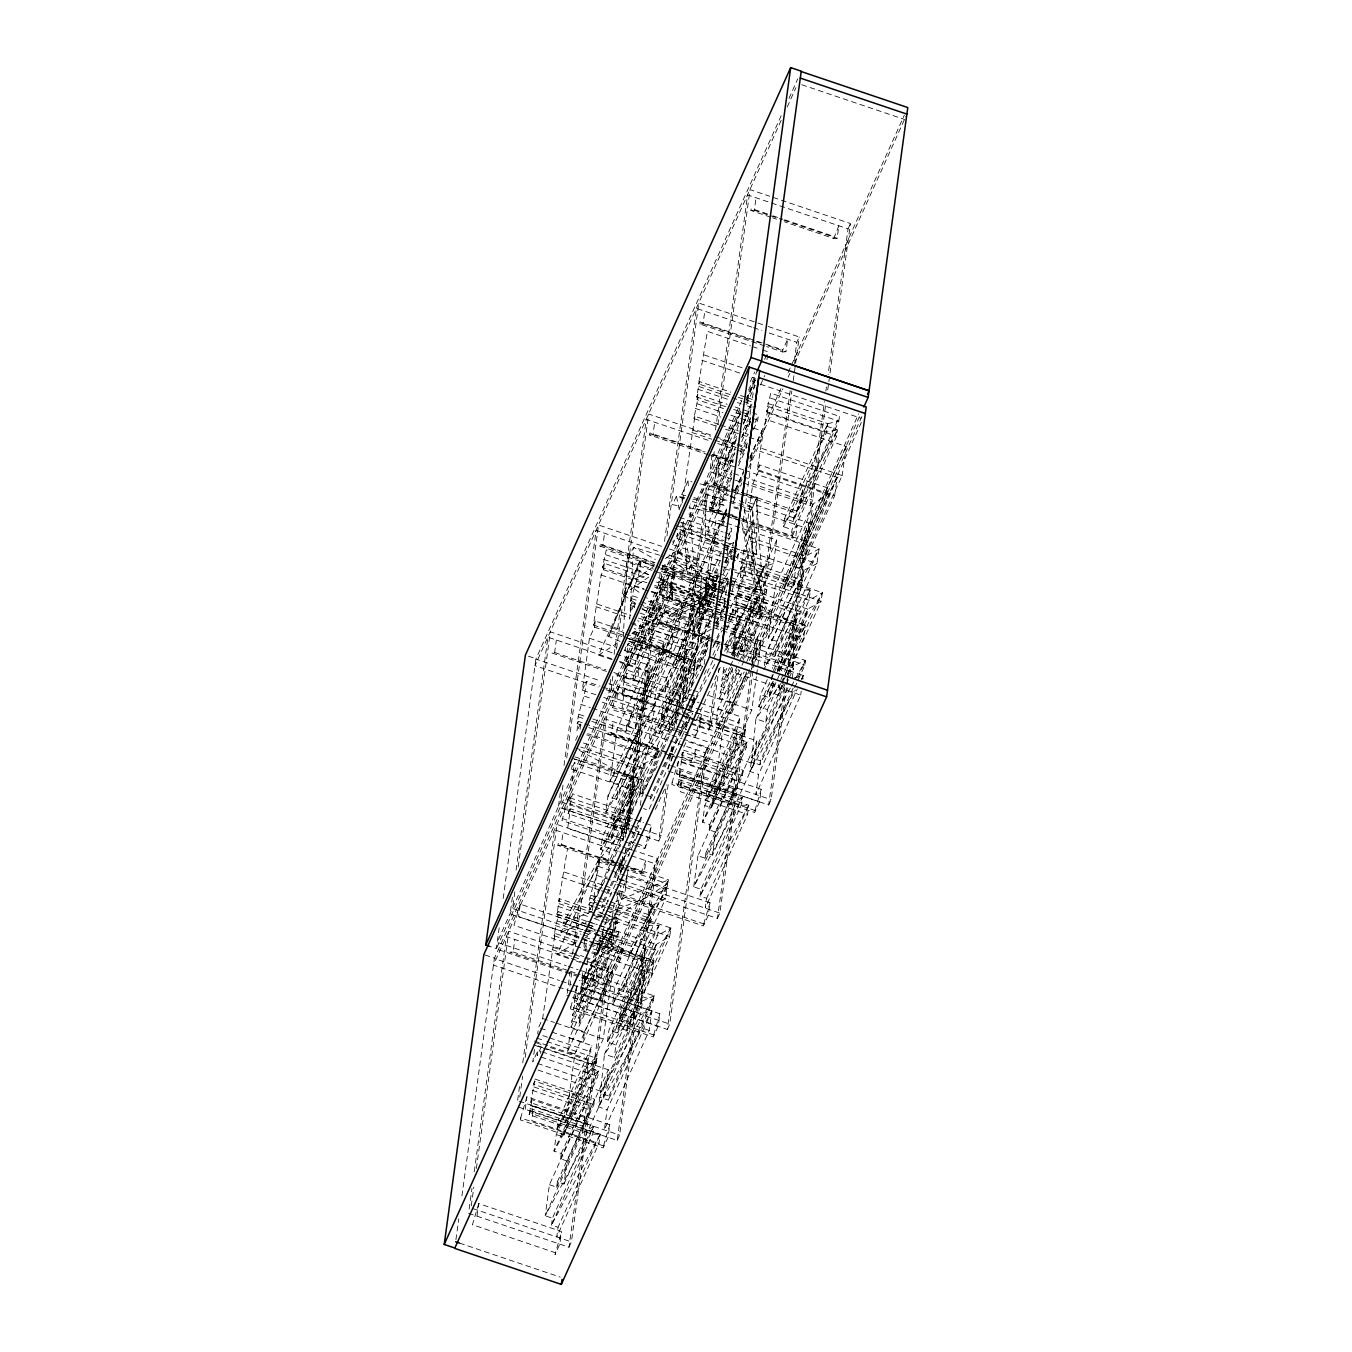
<?xml version="1.0" encoding="UTF-8"?>
<svg xmlns="http://www.w3.org/2000/svg" width="1352" height="1352" viewBox="0 0 1352 1352"><rect width="100%" height="100%" fill="white"/><g stroke="black" fill="none" stroke-linecap="round" stroke-linejoin="round"><path stroke-width="0.75" stroke-dasharray="5 3.75" d="M720.43 556.027L700.792 550.399L705.457 540.056L706.065 482.613L729.641 489.39M722.39 556.601L751.864 565.035L752.472 507.591L757.137 497.282L741.42 492.77M757.137 497.282L756.545 554.692L751.864 565.035M590.723 944.017L645.749 962.607L642.386 970.043L641.659 1001.393L600.372 1093.21L608.975 1096.134L608.434 1100.139L599.815 1097.233L642.115 1003.556L582.002 983.242L585.365 972.629L654.098 995.849L653.472 1000.379L608.434 1100.139M683.926 670.626L683.199 701.958L641.913 793.793L646.036 754.754L687.289 663.19L628.342 643.265L624.979 650.701L693.711 673.921L655.804 758.049L646.036 754.754L683.199 701.958L687.289 663.19M787.253 674.344L803.629 638.009L734.897 614.788L738.26 607.335L797.207 627.26L793.844 634.696L793.117 666.046L789.686 673.702M630.505 789.044L629.322 821.408L593.714 900.669L597.837 861.63L633.412 782.639L574.448 762.714L571.558 769.119L640.29 792.34L607.606 864.925L597.837 861.63L629.322 821.408L632.719 820.157M623.272 637.164L627.176 561.097L633.446 547.273L659.59 555.216M629.745 619.182L633.446 547.273L655.382 559.491M625.283 637.772L691.666 657.951L695.587 581.884L701.84 568.06L661.601 555.824M691.666 657.951L697.936 644.076L701.84 568.06M633.412 782.639L629.322 821.408L569.209 801.094L574.448 762.714M645.749 962.607L641.659 1001.393L604.479 1054.171L600.372 1093.21L654.098 995.849L641.659 1001.393L579.231 980.555M797.207 627.26L793.117 666.046L783.535 679.667M581.09 724.993L577.22 723.692C578.419 709.039 585.754 696.229 586.295 681.459L600.034 686.106M748.535 540.479L750.275 525.708L818.991 548.946L816.98 563.615L774.679 656.582L766.06 653.675L804.102 570.172L816.98 563.615L748.535 540.479L743.989 549.858L740.44 569.631L800.553 589.945L810.372 590.148L808.986 600.271L777.045 670.254M455.928 1239.683L458.784 1218.828M461.911 1195.895L494.409 958.146L483.847 954.58M499.175 927.742L496.336 948.597L489.289 946.214M503.181 898.539L535.95 658.711L525.387 655.145M469.144 1209.127L471.983 1188.323M474.265 1171.694L506.392 936.615L570.037 958.112M512.391 897.221L510.127 913.867L579.028 937.156M516.092 870.181L547.932 637.181L611.577 658.694M471.273 1205.866L473.825 1187.157M476.394 1168.432L508.808 931.274L583.625 956.557M514.808 891.881L512.526 908.527L581.444 931.815M518.222 866.919L550.348 631.84L615.329 653.81M477.002 1216.056L478.709 1203.567L561.536 1231.554L559.829 1244.043L555.013 1254.741L561.536 1231.554M578.724 975.502L509.704 952.18L513.101 951.943L514.808 939.454M585.332 926.137L520.25 904.133L518.543 916.622L579.687 937.291M606.473 671.403L551.244 652.746L554.641 652.509L556.348 640.02M517.647 1100.258L519.641 1085.69M522.768 1062.807L554.607 829.807L618.253 851.321M560.336 792.509L558.342 807.076L627.26 830.365M564.021 765.469L596.148 530.39L659.793 551.886M519.776 1096.996L522.616 1076.192M525.184 1057.467L557.024 824.466L620.027 845.76M563.023 785.09L560.742 801.736L629.66 825.024M566.725 758.049L598.564 525.049L661.584 546.343M520.672 1117.918L520.385 1119.946L603.229 1147.932L608.062 1137.252L609.769 1124.763L526.925 1096.759L520.672 1117.918L603.499 1145.904L603.229 1147.932M626.956 868.711L557.92 845.372L558.207 843.344L617.374 863.337M632.753 818.923L568.465 797.342L561.942 820.512L623.069 841.181M654.689 564.612L599.46 545.955L599.747 543.927L654.96 562.584M525.218 1109.248L526.925 1096.759M557.92 845.372L561.317 845.135L563.023 832.663M571.558 769.119L572.065 765.469M582.205 722.678L578.267 721.36L576.882 731.483L580.971 722.458L579.805 730.976M595.928 694.793L582.34 690.196L589.455 638.228L594.457 627.142L595.286 621.007L622.782 630.302M568.465 797.342L566.758 809.831L627.903 830.483M599.46 545.955L602.857 545.718L604.564 533.229M534.479 1049.524L532.806 1061.844L537.927 1050.47L537.2 1055.777L541.138 1047.056L540.276 1053.326M622.9 635.051L593.443 625.097L601.116 575.006L603.482 569.75L604.361 563.361L647.557 577.963M626.297 833.39L568.127 813.718L572.504 793.81L633.361 814.377M646.983 582.813L602.384 567.739L606.304 549.892L653.422 565.812M597.009 916.014L600.457 917.18L639.09 831.987L570.358 808.766L567.688 828.37L620.703 846.284M530.677 1102.708L534.699 1081.11L588.069 1099.142L584.047 1120.74L530.677 1102.708L532.046 1099.683L585.416 1117.715L582.526 1132.722L545.194 1215.769L552.41 1218.203L551.481 1225.03L558.072 1227.261L556.77 1236.894L598.987 1143.369L600.254 1134.176L533.06 1111.462L532.029 1113.727L592.632 1134.21L600.254 1134.176L558.072 1227.261M600.254 1134.176L551.481 1225.03L592.632 1134.21L593.697 1126.453L582.526 1132.722L529.156 1114.69L532.046 1099.683M586.447 924.227L556.804 914.206L559.728 898.81L590.959 909.355M547.577 1037.204L537.69 1033.874L538.552 1027.604L542.659 1018.512L554.996 933.438L608.383 951.47L606.473 965.413L567.654 1051.484L574.87 1053.935L565.474 1122.684L558.258 1120.233L591.939 1045.637L550.416 1031.61M575.715 943.054L553.982 935.702L558.308 914.527L585.974 923.872M602.198 915.777L558.714 901.074L567.553 848.532M594.829 929.5L557.278 916.791L557.987 911.552L597.094 924.768M532.029 1113.727L533.094 1105.97L593.697 1126.453L552.41 1218.203M533.06 1111.462L531.792 1120.656L598.987 1143.369M567.198 993.416L570.037 972.612M572.606 953.904L604.733 718.825L705.153 752.76L667.33 1029.447L566.91 995.494M610.732 679.431L608.451 696.077L678.028 719.501M614.146 654.469L646.273 419.39L711.253 441.343M569.885 985.997L572.166 969.35M575.293 946.468L607.132 713.484M612.862 676.169L610.867 690.737L711.287 724.672L708.87 730.012L689.182 723.354M616.546 649.129L648.69 414.05L713.67 436.003M570.781 1006.919L570.51 1008.947L653.337 1036.95L658.17 1026.253L659.877 1013.763L577.05 985.777L570.781 1006.919L653.624 1034.905L653.337 1036.95M690.872 762.376L695.976 749.65L694.269 762.139L690.872 762.376L608.045 734.389L608.315 732.345L667.482 752.354M693.542 711.676L618.591 686.343L612.05 709.53L673.195 730.181M708.752 454.948L649.585 434.955L649.856 432.927L705.085 451.585M588.069 1099.142L549.436 1184.724L545.194 1215.769L593.697 1126.453M546.884 1041.479L596.857 1058.362L596.215 1063.044L588.424 1063.449L556.297 1134.514L554.033 1151.093L561.266 1153.526L560.539 1158.799L567.13 1161.03L563.987 1184.014L557.396 1181.783L594.677 1099.244L534.074 1078.761M557.007 1129.309L587.36 1062.571L596.857 1058.362L557.007 1129.309L558.258 1120.233M567.654 1051.484L569.53 1037.711L608.383 951.47M569.53 1037.711L583.067 1042.291L584.486 1031.846L570.95 1027.266L571.828 1020.828L611.679 932.559L597.837 927.894M571.828 1020.828L579.062 1023.278L579.788 1017.988L572.555 1015.538L573.637 1007.679L611.256 924.379L617.611 923.467L618.27 918.583L604.614 913.969M573.637 1007.679L578.791 1009.42L579.467 1004.536L574.296 1002.795L576.577 986.166M577.05 985.777L575.344 998.266L658.17 1026.253M608.045 734.389L611.442 734.153L613.149 721.664M616.884 698.832L618.591 686.343M649.585 434.955L652.982 434.719L654.689 422.23M592.852 906.262L588.965 904.944C590.131 889.447 598.463 876.265 599.409 860.717L622.782 868.626M642.386 970.043L604.479 1054.171L614.264 1057.484L652.154 973.356L583.439 950.135L584.943 939.15M634.392 606.828L630.522 605.527C631.671 590.03 640.02 576.831 640.949 561.3L654.588 565.897M594.12 903.575L590.199 902.24L588.813 912.38L593.545 901.902L605.442 905.908M624.979 650.701L625.486 647.033M635.66 604.141L631.739 602.823L630.353 612.946L635.085 602.468L634.156 609.296M582.661 973.001L581.546 981.079L585.365 972.629M585.686 950.777L586.802 942.682L583.439 950.135M580.616 993.382L583.202 987.636L651.934 1010.857L607.116 1109.738L604.361 1129.849L649.247 1030.444L651.934 1010.857L640.73 1013.696L580.616 993.382L582.002 983.242M686.748 700.387L683.199 701.958L623.086 681.645L628.342 643.265M592.379 910.437L593.545 901.902M584.926 723.793L658.289 748.585L657.123 757.12L644.312 763.542L643.653 768.342L633.987 767.75L602.35 837.48L600.71 849.478L609.313 852.402L607.606 864.925M632.601 633.615L664.018 644.228L663.173 650.363L649.568 658.542L617.205 728.694L610.039 781.219L618.641 784.126L616.563 799.353L607.944 796.446L640.713 724.604L653.016 719.348L655.01 704.679L601.995 686.765M680.326 713.602L622.157 693.948L623.542 683.825L626.905 673.195L695.638 696.415L695.012 700.961L649.974 800.722L650.515 796.7L695.638 696.415L687.526 711.118M661.28 568.465L675.02 573.113L674.361 577.912L663.646 579.67L626.415 661.398L625.3 669.51L633.919 672.417L633.006 679.093L672.214 592.987L654.537 587.005M583.202 987.636L580.532 1007.223L649.247 1030.444M549.436 1184.724L556.669 1187.157L557.396 1181.783M628.156 868.998L624.945 892.573L584.655 982.38L587.985 957.993M683.656 708.11L624.759 688.202L622.072 707.789L675.087 725.72M583.439 742.975L644.312 763.542L611.679 835.046L610.952 840.386L602.35 837.48M588.847 727.613L637.333 744.006L647 744.58L614.416 815.07L612.878 826.258L621.497 829.165L620.298 837.953L611.679 835.046M664.018 644.228L626.618 725.737L625.824 731.601L617.205 728.694M592.531 980.166L597.635 967.441L595.928 979.93L592.531 980.166L580.701 976.178M603.093 932.136L596.553 955.306L601.387 944.609L603.093 932.136L597.162 930.125M634.088 680.749L639.192 668.023L637.485 680.512L634.088 680.749L614.366 674.073M587.36 1062.571L591.939 1045.637M535.054 1045.417L588.424 1063.449L586.177 1079.876L554.033 1151.093L598.53 1070.953L541.848 1051.805M626.618 725.737L635.237 728.643L637.823 709.715L673.296 632.82L678.146 631.435L682.118 602.367L646.273 590.266M738.767 421.706L493.412 965.091L600.034 1001.122L600.947 994.514L746.591 671.944M565.356 972.291L602.874 984.966L603.769 978.358L742.485 671.15M606.051 689.689L641.592 701.705L642.487 695.097L726.582 508.842M614.247 903.322L612.084 919.106L574.296 1002.795M617.594 880.338L620.433 859.551M623.002 840.826L654.841 607.825L755.261 641.761L751.577 668.801M660.283 572.589L658.576 585.078L713.704 603.702M664.542 541.392L696.381 308.391L752.135 327.235M682.118 602.367L645.276 683.233L641.473 710.949L637.823 709.715M611.679 932.559L610.8 939.048L594.981 933.708M592.801 719.01L639.327 734.727L637.333 744.006L605.797 812.146L614.416 815.07M468.569 1213.285L568.989 1247.237L606.811 970.55L609.228 965.21L585.602 957.216M620.01 874.997L622.562 856.289M625.131 837.564L657.258 602.485L722.238 624.438M596.756 943.138L610.546 947.803L617.932 893.723M620.771 872.919L623.052 856.272M626.179 833.39L648.352 671.116L650.768 665.775L617.289 654.469M662.97 565.17L660.976 579.738L714.143 597.702M666.958 536.051L698.798 303.051L763.779 325.021M568.989 1247.237L571.406 1241.897L609.228 965.21M610.546 947.803L612.946 942.462L620.636 886.287M622.9 869.657L625.739 848.853M628.308 830.128L650.768 665.775M657.832 577.693L663.646 579.67L662.497 588.052L625.3 669.51L673.093 586.582L655.416 580.616M620.906 895.92L620.619 897.948L703.462 925.951L708.296 915.253L710.003 902.764L627.159 874.778L620.906 895.92L703.733 923.923L703.462 925.951M713.383 642.048L658.154 623.39L658.424 621.362L713.653 640.02M716.036 591.348L668.699 575.344L662.446 596.502L662.176 598.53L711.473 615.194M764.776 345.96L699.694 323.956L699.981 321.928L782.808 349.915L782.538 351.959L766.753 346.619M556.669 1187.157L593.934 1104.618L594.677 1099.244M560.539 1158.799L597.804 1076.26L598.53 1070.953L586.177 1079.876L536.761 1063.179M565.474 1122.684L603.262 1038.995L612.676 970.128L583.709 960.326M579.062 1023.278L617.881 937.274L618.591 932.035L599.054 925.427M625.452 887.267L627.159 874.778M658.154 623.39L661.55 623.154L663.257 610.665M735.302 556.027L726.041 562.702L672.654 544.67L673.212 540.563M666.992 587.833L668.699 575.344M699.694 323.956L703.091 323.719L704.798 311.23M640.29 792.34L642.031 779.563L573.316 756.326M599.815 1097.233L598.497 1106.832L607.116 1109.738M607.42 906.584L670.879 928.03L669.713 936.564L656.21 944.473L655.551 949.273L645.732 949.07L608.991 1030.055L607.352 1042.037L615.971 1044.944L614.264 1057.484M607.859 908.223L658.914 925.478L612.456 1004.705L614.653 988.633L652.695 905.147L665.573 898.59L667.601 883.769L624.725 869.285M640.307 805.488L641.355 797.815L683.656 704.138L623.542 683.825M711.253 637.13L697.75 645.039L697.108 649.839L687.272 649.636L650.549 730.604L648.909 742.603L657.511 745.527L655.804 758.049M643.518 606.794L700.454 626.044L654.013 705.271L656.21 689.199L694.235 605.713L707.113 599.156L709.141 584.334L656.531 566.556M714.025 600.237L670.524 585.534L674.547 563.936L716.07 577.98M712.504 612.219L669.003 597.516L671.893 582.509L725.28 600.542L723.912 603.583L716.002 600.913M731.804 557.108L677.065 538.603L681.002 529.899L677.859 552.883L673.921 561.587L673.195 566.978L716.678 581.664M677.065 538.603L677.791 533.313L720.802 547.847M718.588 424.291L694.86 416.264L682.507 501.355L678.417 510.431M715.58 425.897L693.83 418.545L698.156 397.37L697.125 399.634L724.807 408.98M725.838 406.715L696.652 397.032L699.592 381.636L730.807 392.181M730.198 394.598L698.562 383.9L707.417 331.358L750.428 345.892M583.067 1042.291L620.889 958.314L622.275 948.158L592.92 938.237M697.125 399.634L697.852 394.378L727.173 404.299M641.22 817.03L640.595 821.577L601.775 907.564L602.316 903.575L641.22 817.03L635.017 827.948M712.943 610.445L671.876 596.57L673.093 586.582L662.497 588.052L654.74 585.433M712.436 607.656L672.907 594.288L671.657 603.499L711.186 616.85M563.987 1184.014L605.189 1092.754L608.332 1069.77L533.972 1044.538M599.274 925.224L656.21 944.473L618.337 1027.621L617.611 1032.962L608.991 1030.055M630.995 622.478L697.75 645.039L659.877 728.187L659.151 733.511L650.549 730.604M635.237 728.643L670.778 651.225L673.296 632.82L637.603 620.754M640.763 873.375L645.867 860.649L644.16 873.138L640.763 873.375L628.917 869.37M634.916 845.186L644.769 848.515L651.309 825.328L645.394 823.334M682.304 573.941L687.408 561.215L685.701 573.704L682.304 573.941L662.581 567.282M644.769 848.515L649.602 837.817L651.309 825.328M628.156 1021.723L619.537 1018.8L657.528 935.601L670.879 928.03L628.156 1021.723L626.939 1030.528L618.337 1027.621M709.8 634.341L669.696 722.289L668.496 731.094L659.877 728.187M518.762 1107.17L617.222 1140.429L655.027 863.759L657.444 858.419L633.818 850.425M629.221 831.024L658.762 841.012L666.435 784.836M668.547 768.967L671.674 746.084M673.837 730.756L706.082 494.359L728.289 501.862M712.082 454.965L709.8 471.611L741.893 482.377M715.495 430.004L747.622 194.941L848.042 228.877L828.134 374.487M617.222 1140.429L619.622 1135.088L657.444 858.419M613.909 892.05L652.695 905.147L649.078 925.275L612.456 1004.705M658.762 841.012L661.179 835.671L668.564 781.574M671.403 760.77L673.516 744.901M676.355 724.097L708.482 489.018L728.17 495.677M651.563 591.297L694.235 605.713L690.635 625.841L654.013 705.271M714.211 451.72L712.217 466.271L731.905 472.93M717.895 424.663L750.022 189.601L769.727 196.243M642.115 1003.556L640.73 1013.696L598.497 1106.832L651.934 1010.857M672.13 782.453L671.86 784.498L754.686 812.484L759.52 801.787L761.227 789.314L678.383 761.311L672.13 782.453L754.974 810.456L754.686 812.484M709.377 509.924L709.665 507.896L792.492 535.882L792.221 537.91L709.377 509.924L712.791 509.687L730.536 515.687M743.6 469.888L719.94 461.877L713.4 485.064L729.184 490.404M770.657 217.165L750.935 210.489L751.205 208.461L770.927 215.137M682.54 712.234L683.656 704.138M713.569 613.808L689.3 667.55L685.042 698.595L688.658 699.829M717.861 569.344L696.162 617.357L693.897 633.919L701.113 636.37L700.404 641.625L706.995 643.856L703.851 666.84L697.26 664.626L709.394 637.738M721.427 551.43L698.105 603.077L696.871 612.135L703.462 614.366L702.753 619.588L696.162 617.357M698.105 603.077L705.338 605.51L714.735 536.761L707.502 534.327L709.394 520.537L733.46 467.116M709.394 520.537L722.914 525.117L724.351 514.689L710.814 510.11L711.693 503.671L734.981 452.075M711.693 503.671L718.926 506.104L719.636 500.815L712.419 498.381L713.484 490.506L736.57 439.4M718.656 492.263L719.315 487.379L714.16 485.638L717.287 462.773L740.541 410.923M682.456 724.689L681.323 732.902L686.461 721.529L685.734 726.818L689.672 718.115M678.383 761.311L676.676 773.8L759.52 801.787M712.791 509.687L714.498 497.198M718.233 474.366L719.94 461.877M750.935 210.489L754.332 210.253L756.038 197.781M679.194 773.767L683.216 752.168L736.603 770.201L732.581 791.799L679.194 773.767L680.563 770.725L733.95 788.774L731.06 803.781L693.711 886.827L700.944 889.261L700.015 896.089L706.606 898.319L705.288 907.952L747.521 814.428L748.771 805.217L681.577 782.521L680.546 784.785L741.149 805.268L748.771 805.217L706.606 898.319M652.154 973.356L653.912 960.545L593.038 939.978M748.771 805.217L700.015 896.089L741.149 805.268L742.214 797.511L731.06 803.781L677.673 785.749L680.563 770.725M736.603 770.201L697.953 855.782L705.186 858.216L742.451 775.676L681.847 755.193L682.337 751.611M606.423 910.842L649.078 925.275L658.914 925.478L657.528 935.601L592.734 913.698M691.463 687.475L703.53 604.496L723.303 611.172M712.386 610.107L702.499 606.761L706.826 585.585L726.599 592.26M743.11 659.928L766.398 608.332L767.125 603.077L758.692 603.296L705.322 585.247L708.262 569.851L718.013 573.147M737.668 657.562L766.128 594.525L766.787 589.641L760.618 590.165L707.231 572.133L716.087 519.574L776.69 540.056L773.462 563.632L733.173 653.438L725.956 650.988L763.846 566.488L773.462 563.632L722.644 546.445M693.711 673.921L695.452 661.111L626.736 637.89M642.149 609.448L690.635 625.841L700.454 626.044L699.068 636.167L661.094 719.382L669.696 722.289M716.29 585.906L706.521 582.611L705.795 587.85L706.826 585.585M680.546 784.785L681.611 777.028L742.214 797.511L700.944 889.261M692.038 702.753L691.345 707.873L694.641 708.989M689.3 667.55L696.517 670L697.26 664.626M681.577 782.521L680.326 791.714L747.521 814.428M685.025 734.187L694.894 737.516L701.418 714.346L695.503 712.335M701.418 714.346L699.711 726.818L694.894 737.516M726.041 562.702L728.272 546.293L674.902 528.26M728.491 540.141L730.925 534.733L731.787 528.48L686.326 513.101M716.442 628.764L722.39 615.566L723.252 609.296L669.865 591.263M723.912 603.583L727.934 581.985L723.979 580.65M743.194 430.223L750.022 415.064L751.104 407.205L755.869 406.529M752.489 397.995L755.177 378.273L751.222 376.938M724.993 602.586L724.435 606.642L716.526 603.972M746.879 444.267L746.338 448.239L736.451 444.892M708.87 730.012L715.985 678.011M667.33 1029.447L669.747 1024.106L707.569 747.419L683.926 739.426M711.287 724.672L718.96 668.496M737.668 559.086L738.395 553.796L722.745 548.506M697.953 855.782L693.711 886.827L742.214 797.511M695.401 712.538L745.375 729.421L744.749 734.085L736.941 734.508L704.814 805.572L702.55 822.134L709.783 824.585L709.056 829.858L715.664 832.088L712.521 855.072L705.913 852.842L743.194 770.302L682.591 749.819L686.529 741.099L753.723 763.812L712.521 855.072M700.911 703.327L740.457 716.695L706.775 791.292L705.541 800.367L712.132 802.598L711.422 807.803L704.814 805.572M706.775 791.292L714.008 793.725L723.388 724.993L716.171 722.543L718.047 708.769L738.682 662.97M718.047 708.769L731.584 713.332L733.021 702.905L719.484 698.325L720.362 691.886L731.567 667.043M720.362 691.886L727.579 694.337L728.305 689.047L721.089 686.596L722.154 678.738L728.137 665.488M722.154 678.738L727.308 680.478L727.984 675.594L722.83 673.854L723.962 665.539M753.419 429.666L757.728 420.117L758.455 414.861L752.591 412.884M766.939 359.7L768.02 351.841L762.156 349.864M715.952 603.347L733.544 609.296L732.48 617.053L726.48 630.285M781.355 682.574L822.337 592.7L808.986 600.271L740.271 577.05L745.003 566.572L822.337 592.7L821.171 601.234L807.668 609.144L807.026 613.943L797.19 613.74L737.077 593.427L735.572 604.361L795.534 625.047L805.37 625.215L803.629 638.009M734.897 614.788L736.654 601.995L805.37 625.215L779.496 682.76M745.003 566.572L743.837 575.107L738.952 585.923L738.293 590.723L807.026 613.943L781.152 670.998M743.989 549.858L804.102 570.172L774.679 656.582L776.758 641.355L818.991 548.946L805.792 556.179L745.679 535.865L752.794 483.881L758.59 471.037L759.435 464.902L828.151 488.123L827.323 494.257L783.94 588.83L784.735 582.965L828.151 488.123M740.271 577.05L741.657 566.927L810.372 590.148L772.533 672.299M748.704 467.86L760.737 441.158L762.122 431.001L750.529 427.08M788.402 679.684L751.273 761.886L759.892 764.793L804.93 665.032L805.555 660.503L793.117 666.046L733.004 645.732L738.26 607.335M784.735 582.965L793.354 585.872L834.623 495.762L757.289 469.634C760.686 448.509 763.559 427.232 768.781 406.648L837.496 429.868L836.635 436.257L791.123 536.322L792.035 529.646L837.496 429.868L826.596 432.032L766.483 411.718L770.725 393.128L839.457 416.348L838.798 421.148L793.134 521.534L784.532 518.627L827.745 423.649L838.798 421.148L770.082 397.927M797.883 677.538L805.555 660.503L736.823 637.282L732.345 656.007L759.773 595.421L766.128 594.525L719.298 578.69M705.186 858.216L705.913 852.842M732.53 667.956L731.99 671.876L800.722 695.097L755.819 794.52L758.573 774.409L797.359 688.827M734.136 656.193L734.677 652.289L803.392 675.51L802.851 679.431M724.469 544.586L748.197 552.613L745.053 575.597L730.452 607.91M726.784 652.932L738.851 626.213L740.102 617.002L726.278 612.321M740.997 651.377L746.101 638.668L744.394 651.14L740.997 651.377L725.213 646.053M745.003 626.517L751.543 603.347L749.836 615.836L745.003 626.517L725.28 619.858M782.538 351.959L785.934 351.723L787.641 339.234L782.808 349.915M735.877 733.629L745.375 729.421L705.541 800.367L735.877 733.629L740.457 716.695M691.48 719.146L736.941 734.508L734.711 750.935L702.55 822.134L747.064 742.011L690.365 722.847M760.618 590.165L763.846 566.488L710.476 548.456M741.944 665.404L754.991 636.454L756.9 622.528L725.28 611.831M728.576 592.937L760.196 603.617L759.317 610.107L727.68 599.409M617.019 884.512L717.456 918.447L751.289 670.879M715.681 604.378L758.996 619.013L790.278 390.187M794.249 361.052L796.818 342.326L799.218 336.986L765.756 325.68M717.456 918.447L719.856 913.107L757.678 636.42L724.199 625.114M758.996 619.013L761.413 613.673L791.833 391.083M793.252 380.673L799.218 336.986M742.451 775.676L743.194 770.302M709.056 829.858L746.338 747.301L747.064 742.011L734.711 750.935L685.278 734.237M714.008 793.725L751.78 710.053L756.343 676.659M756.63 674.563L757.492 668.31M757.779 666.215L761.193 641.169L700.59 620.686M751.273 761.886L749.971 771.502L758.573 774.409M767.294 679.633L760.466 694.708L758.827 706.707L767.429 709.631L765.722 722.154L755.954 718.858L773.175 680.597M764.438 665.64L766.212 652.577L804.102 570.172L800.553 589.945L763.914 669.375L810.372 590.148M784.532 518.627L783.416 526.739L792.035 529.646M753.723 763.812L756.866 740.828L691.649 718.791M759.892 764.793L760.432 760.804L793.641 687.002M774.105 682.828L769.795 692.275L769.068 697.615L760.466 694.708M771.519 679.752L772.279 674.158M731.145 491.063L796.243 513.05L802.767 489.88L745.577 470.547M833.761 238.493L838.865 225.767L837.158 238.256L833.761 238.493L784.464 221.829M802.767 489.88L801.06 502.369L796.243 513.05M793.354 585.872L795.939 566.944L837.142 477.357L842.178 475.549L846.149 446.498L765.147 419.12M846.149 446.498L803.392 540.462L799.59 568.178L795.939 566.944M668.26 771.046L768.68 804.981L784.887 686.393M786.881 671.843L806.502 528.294L808.902 522.954L745.898 501.66M743.279 482.934L810.22 505.547L824.45 401.544M825.869 391.134L826.427 386.976M768.68 804.981L771.096 799.64L808.902 522.954M810.22 505.547L812.637 500.206L825.717 404.518M827.711 389.951L828.556 383.714M828.844 381.636L850.459 223.536L771.688 196.919M758.59 471.037L827.323 494.257L812.907 504.195L805.792 556.179L768.156 638.448L776.758 641.355M792.188 678.349L793.573 668.209L733.46 647.895M767.632 403.335L827.745 423.649L826.596 432.032L783.416 526.739L837.496 429.868M800.722 695.097L801.246 691.176M834.623 495.762L837.142 477.357L759.807 451.23M604.412 924.227L667.601 883.769L625.215 977.597L623.272 991.54L614.653 988.633M631.908 633.801L709.141 584.334L666.756 678.18L664.812 692.123L656.21 689.199M574.38 758.979L642.031 779.563L600.71 849.478L632.364 779.005L633.987 767.75L575.817 748.095M629.643 641.439L695.452 661.111L648.909 742.603L685.616 660.942L687.272 649.636L629.102 629.981M596.08 943.257L653.912 960.545L607.352 1042.037L644.076 960.359L645.732 949.07L595.303 932.035M774.189 672.519L795.534 625.047L797.19 613.74L772.414 668.344M608.738 943.595L610.648 934.84M748.974 424.68L750.512 417.667L732.716 411.667M757.272 614.636L759.182 605.899M625.638 865.398L668.496 879.882L666.333 889.379L629.238 955.222L561.046 932.17L598.142 866.328L600.305 856.847L613.943 861.444M629.238 955.222L631.316 946.282L668.496 879.882L615.802 901.564M520.25 904.133L513.997 925.275L596.823 953.278M478.709 1203.567L472.456 1224.709L555.283 1252.712M603.499 1145.904L609.769 1124.763M653.624 1034.905L659.877 1013.763M703.733 923.923L710.003 902.764M754.974 810.456L761.227 789.314M633.987 767.75L610.952 840.386L643.653 768.342L580.819 747.098M644.312 763.542L620.298 837.953L657.123 757.12L587.731 733.663M687.272 649.636L659.151 733.511L697.108 649.839L634.274 628.612M645.732 949.07L617.611 1032.962L655.551 949.273L602.536 931.359M773.75 683.639L769.068 697.615L780.29 672.89M777.772 671.657L797.19 613.74M663.646 579.67L635.017 664.305L626.415 661.398M697.75 645.039L668.496 731.094L707.755 644.803M656.21 944.473L626.939 1030.528L669.713 936.564L598.328 912.431M781.726 685.413L778.414 695.182L769.795 692.275M782.402 683.453L784.397 677.589M785.056 675.628L807.668 609.144L738.952 585.923M694.235 605.713L664.812 692.123L707.113 599.156L656.464 582.036M652.695 905.147L623.272 991.54L665.573 898.59L618.81 882.788M783.94 588.83L812.907 504.195L752.794 483.881M717.929 576.003L702.753 619.588L716.425 589.337M726.903 550.247L728.272 546.293L734.119 545.971M588.424 1063.449L562.888 1136.745L556.297 1134.514M736.941 734.508L711.422 807.803L744.749 734.085L698.764 718.554M738.445 425.694L724.503 465.223L717.287 462.773M746.811 401.983L755.177 378.273L746.574 397.471M584.655 982.38L607.656 917.18M763.846 566.488L733.173 653.438L736.502 629.052L776.69 540.056M827.745 423.649L793.134 521.534L793.641 517.799L839.457 416.348M620.078 641.439L608.653 636.454L636.167 569.107L640.071 560.488L653.388 566.302M608.653 636.454L640.071 560.488M673.296 632.82L641.473 710.949L678.146 631.435L638.634 618.084M627.683 644.769L675.24 665.556L702.753 598.209L657.106 578.25M675.24 665.556L706.64 589.59L660.993 569.631M837.142 477.357L799.59 568.178L842.178 475.549L761.176 448.188M660.672 568.922L672.62 560.742L677.251 550.416L716.256 578.453M736.502 438.47L724.503 465.223L727.849 440.82L739.814 414.32M743.363 423.176L751.949 404.079M760.517 384.965L764.793 375.417M641.828 608.028L665.573 625.097L715.005 591.23L716.56 587.782M609.313 852.402L642.031 779.563L632.364 779.005L572.386 758.371M657.511 745.527L695.452 661.111L685.616 660.942L625.672 640.257M707.958 647.642L685.042 698.595L702.871 665.792M692.275 701.046L693.998 697.226M704.308 674.276L706.893 668.547M712.91 655.162L719.788 639.868M728.39 620.754L733.544 609.296L730.35 611.087M773.327 674.428L758.827 706.707L773.293 681.357M615.971 1044.944L653.912 960.545L644.076 960.359L591.855 942.344M767.429 709.631L778.634 684.687M788.824 675.611L751.83 757.897L760.432 760.804M608.975 1096.134L654.098 995.849M781.202 115.68L535.865 659.049L601.032 681.07M789.01 98.392L797.764 78.855M781.169 120.362L534.953 665.674L598.142 687.019M787.236 106.926L795.905 87.728M602.384 567.739L604.361 563.361M698.562 383.9L699.592 381.636M593.443 625.097L595.286 621.007M696.652 397.032L697.852 394.378M693.83 418.545L694.86 416.264M635.051 603.144L623.171 594.61L627.852 584.267L653.405 566.758M582.34 690.196L586.295 681.459M612.202 659.759L598.564 655.145L640.949 561.3M577.22 723.692L578.267 721.36M630.522 605.527L631.739 602.823M575.597 740.304L578.115 734.711M672.654 544.67L677.791 533.313M741.623 400.868L497.147 942.327L566.251 965.683M750.292 381.67L754.636 372.07M739.95 409.048L496.235 948.935L563.378 971.632M748.518 390.187L757.188 370.989M746.642 399.178L755.193 380.233M764.607 359.412L768.02 351.841M740.626 412.833L494.325 958.483L559.475 980.504M746.608 399.736L755.362 380.199M746.558 404.434L755.227 385.235M569.209 801.094L572.504 793.81M623.086 681.645L626.905 673.195M714.16 485.638L736.485 436.189M745.07 417.16L751.949 401.95L738.107 397.268M675.02 573.113L635.524 660.57L635.017 664.305L674.361 577.912L654.723 571.271M670.524 585.534L671.893 582.509M743.414 424.241L751.104 407.205L743.194 404.535M568.127 813.718L570.358 808.766M622.157 693.948L624.759 688.202M712.419 498.381L735.505 447.258M669.003 597.516L672.941 588.813L713.991 602.688M741.876 436.78L750.512 417.667M719.315 487.379L734.846 452.988M741.741 437.71L750.36 418.613M710.814 510.11L733.308 459.781M741.724 441.648L750.563 421.587M671.876 596.57L672.907 594.288M740.338 451.838L748.231 434.313L740.321 431.643M719.636 500.815L731.719 474.079M740.338 454.982L747.233 439.687M755.007 422.5L758.455 414.861M700.082 483.847L756.376 498.077L761.784 576.696L755.531 590.554L687.154 573.282L693.424 559.407L689.723 505.631M718.926 506.104L731.855 477.442M738.75 462.164L747.386 443.05M665.573 625.097L670.254 614.754L719.653 580.887M707.502 534.327L729.843 484.793M738.429 465.747L745.307 450.52L713.67 439.822M848.042 228.877L850.459 223.536M766.483 411.718L768.781 406.648M681.898 522.43L693.204 577.186L689.283 585.855L715.985 590.925M735.251 489.644L743.921 470.445M749.988 456.993L781.202 387.872M788.131 372.51L790.734 366.764M791.613 364.837L904.302 115.224M724.351 514.689L726.92 508.977M735.505 489.965L741.521 476.648M750.106 457.618L762.122 431.001M714.735 536.761L726.751 510.093M735.353 491.046L743.938 472M749.954 458.666L752.523 452.954L743.11 521.821L690.331 503.992M641.592 701.705L726.548 513.54M733.477 498.178L742.147 478.98M749.954 461.691L782.892 388.734M788.098 377.208L789.838 373.372M794.165 363.772L906.009 116.069M722.914 525.117L724.638 521.297M733.24 502.217L741.825 483.137M558.714 901.074L559.728 898.81M707.231 572.133L708.262 569.851M556.804 914.206L557.987 911.552M705.322 585.247L706.521 582.611M757.289 469.634L759.435 464.902M728.339 536.119L731.787 528.48M557.278 916.791L558.308 914.527M726.548 550.129L728.272 546.293M553.982 935.702L554.996 933.438M702.499 606.761L703.53 604.496M705.338 605.51L718.216 576.983M725.078 561.773L733.663 542.743M716.476 583.878L693.897 633.919L715.123 595.674M723.252 574.228L731.804 555.317M745.679 535.865L750.275 525.708M568.702 958.534L557.007 954.58L599.409 860.717M701.113 636.37L713.248 609.482M721.917 590.283L727.984 576.831M736.654 557.632L738.395 553.796L736.367 557.43M700.404 641.625L713.4 612.845M720.329 597.483L728.137 580.211M719.636 600.372L727.934 581.985M716.323 622.393L724.993 603.195M588.965 904.944L590.199 902.24M706.995 643.856L709.563 638.161M716.425 622.951L725.01 603.938M733.595 584.926L748.197 552.613M696.517 670L707.789 645.039M716.459 625.841L725.128 606.642M732.057 591.297L734.525 582.07L673.921 561.587M593.156 904.657L629.626 823.909L569.513 803.595M687.086 698.663L691.176 689.571M713.298 645.935L721.867 626.922M736.654 601.995L735.572 604.361L805.37 625.215L779.512 670.491M655.399 809.392L658.001 803.663M658.863 801.753L664.897 788.368M616.63 895.396L619.199 889.684M696.618 719.737L720.751 666.283M534.699 1081.11L533.33 1084.135L593.934 1104.618M681.847 755.193L683.216 752.168M733.004 645.732L736.823 637.282M722.83 673.854L726.261 666.249M731.415 654.841L760.956 590.047L744.208 508.893M732.936 656.109L734.677 652.289M572.555 1015.538L610.174 932.238L611.256 924.379L601.37 921.033M721.089 686.596L729.641 667.668M730.486 665.775L758.692 603.296L759.773 595.421L730.114 585.399M529.156 1114.69L533.094 1105.97M677.673 785.749L681.611 777.028M736.755 655.585L760.196 603.617M579.467 1004.536L618.27 918.583L612.084 919.106L604.175 916.436M727.984 675.594L731.432 667.956M736.603 656.497L766.787 589.641L729.725 577.118M792.492 535.882L797.325 525.201L795.618 537.69L792.221 537.91M570.95 1027.266L617.611 923.467L601.995 918.194M719.484 698.325L733.359 667.111M739.544 661.06L756.9 622.528M579.788 1017.988L618.591 932.035L610.174 932.238L598.311 928.232M728.305 689.047L736.941 669.933M742.113 658.475L767.125 603.077L728.018 589.878M727.579 694.337L738.8 669.493M716.171 722.543L741.082 667.313M705.153 752.76L707.569 747.419M755.261 641.761L757.678 636.42M746.811 661.55L858.655 413.864M602.874 984.966L744.175 671.995M749.38 660.486L860.345 414.709M751.797 660.418L861.9 416.568M584.486 1031.846L622.275 948.158M733.021 702.905L746.76 672.468M751.898 661.06L770.792 619.216L703.885 596.604M574.87 1053.935L612.676 970.128M723.388 724.993L746.591 673.549M751.746 662.125L761.193 641.169M600.034 1001.122L861.866 421.266M731.584 713.332L750.495 671.352M751.357 669.443L753.943 663.714M754.805 661.821L769.406 629.373L714.363 610.766M777.485 671.048L793.844 634.696M561.266 1153.526L598.53 1070.953M709.783 824.585L747.064 742.011M584.047 1120.74L585.416 1117.715M732.581 791.799L733.95 788.774M567.13 1161.03L608.332 1069.77M715.664 832.088L756.866 740.828M765.722 722.154L782.943 683.909M789.264 677.774L793.573 668.209M682.321 502.91L681.746 494.629L688.016 480.805L692.038 481.819M755.531 590.554L750.106 511.901L756.376 498.077M712.774 660.57L691.345 707.873L715.225 663.359M713.636 658.678L719.636 645.428M687.441 724.74L648.656 810.304L643.484 808.564M688.303 722.83L692.613 713.332M724.621 651.208L740.102 617.002L732.48 617.053L724.672 614.399M787.878 687.847L749.971 771.502L795.331 689.993M801.668 679.312L803.392 675.51L794.063 677.876M720.278 560.658L696.871 612.135L718.318 573.941M703.462 614.366L716.256 586.227M723.067 571.22L731.601 552.461M712.132 802.598L745.375 729.421M596.857 1058.362L563.615 1131.539L562.888 1136.745L596.215 1063.044L550.23 1047.496M779.276 671.488L807.668 609.144M783.636 683.673L778.414 695.182L779.614 686.393L770.995 683.487M788.013 674.09L821.171 601.234L731.212 570.916M633.919 672.417L673.093 586.582M618.641 784.126L655.01 704.679L642.453 710.51L610.039 781.219L655.01 704.679M621.497 829.165L658.289 748.585L645.614 754.72L612.878 826.258L658.289 748.585M812.907 504.195L775.321 585.923L768.156 638.448L818.991 548.946M700.454 626.044L662.615 708.194L661.094 719.382L709.344 634.054M658.914 925.478L621.075 1007.612L619.537 1018.8L670.879 928.03M725.179 644.819L740.102 617.002M712.757 647.574L721.664 631.164M728.593 618.405L733.544 609.296M641.913 793.793L657.106 766.229M790.345 688.067L751.83 757.897L755.954 718.858L782.335 681.374M791.359 686.225L794.401 680.715M795.415 678.873L805.555 660.503M721.191 584.757L730.3 568.364M662.649 766.804L692.444 713.264M801.381 679.126L803.392 675.51M582.594 929.821L563.125 923.247L600.305 856.847M725.466 561.215L733.646 546.664M778.194 670.778L822.337 592.7M593.714 900.669L607.132 877.026M614.94 874.051L639.09 831.987L631.857 833.356M665.336 558.596L677.251 550.416L715.005 591.23L670.254 614.754L646.51 597.685M623.171 594.61L648.74 577.084M598.564 655.145L617.864 642.792M557.007 954.58L578.081 941.093M586.852 935.466L595.624 929.855M729.117 544.569L736.705 541.206M563.125 923.247L592.396 911.197M594.339 910.386L604.09 906.381M561.046 932.17L586.396 921.878M594.187 918.701L601.995 915.524M609.786 912.363L666.333 889.379L621.514 874.237M617.239 894.855L624.945 892.573L615.16 889.278M687.881 712.842L693.475 711.422L685.616 708.769M684.67 497.62L676.456 496.066L672.535 504.668L680.749 506.24M692.883 499.175L725.737 505.394M733.95 506.949L738.057 507.727M688.962 507.794L725.906 514.808M727.967 515.197L736.181 516.751M693.204 577.186L715.783 581.478M717.844 581.867L728.103 583.81M730.164 584.199L760.956 590.047L740.862 519.557M718.03 591.314L726.244 592.869M728.305 593.258L757.052 598.716L741.961 525.658M681.746 494.629L685.768 495.643M693.813 497.671L725.99 505.8M734.035 507.845L742.079 509.873M744.073 510.38L750.106 511.901M693.424 559.407L719.568 566.015M721.579 566.522L729.624 568.567M731.635 569.074L761.784 576.696M731.601 489.948L739.46 492.212M734.93 548.49L756.545 554.692L752.472 507.591L701.401 492.939L706.065 482.613L728.339 494.612M705.457 540.056L721.174 544.552M723.151 545.126L732.97 547.932M594.086 942.665L584.115 939.691L589.928 941.685M627.176 561.097L653.337 569.04M661.382 571.49L695.587 581.884L664.508 564.578M631.536 623.897L697.936 644.076M684.433 498.736L676.456 496.066L679.38 510.262M692.41 501.423L726.328 512.83M728.322 513.507L736.299 516.194M619.993 662.395L666.756 678.18M576.493 961.154L580.397 962.472M582.34 963.131L625.215 977.597M801.77 84.737L904.471 119.449M772.905 215.796L782.757 219.125M784.735 219.801L834.049 236.465M754.332 210.253L781.946 219.599M783.907 220.258L837.158 238.256M772.617 217.824L776.572 219.159M753.486 327.691L762.004 330.564M769.237 333.014L796.818 342.326M703.091 323.719L754.382 341.059M756.343 341.718L760.297 343.053M768.189 345.723L785.934 351.723M752.388 346.551L760.196 349.205M704.189 354.934L743.296 368.15M701.806 360.224L741.335 373.591M760.23 384.171L860.954 418.207M740.558 395.477L752.27 399.448M698.916 386.52L730.148 397.065M732.091 397.725L741.842 401.02M743.803 401.679L751.611 404.316M697.733 389.173L729.353 399.854M737.262 402.524L741.217 403.859M767.902 413.036L836.635 436.257M734.998 406.935L750.63 412.225M733.747 409.386L740.152 411.735M741.657 412.056L750.022 415.064M752.32 418.275L757.728 420.117M697.277 403.842L722.965 412.529M730.874 415.199L738.783 417.869M740.761 418.545L750.647 421.875M695.215 408.389L720.92 417.075M728.829 419.745L748.602 426.421M720.565 424.95L738.344 430.967M725.466 429.226L747.217 436.578M749.143 437.237L760.737 441.158M715.63 436.679L735.319 443.338M737.296 443.997L747.132 447.326M692.951 430.206L710.746 436.223M720.633 439.552L734.474 444.233M691.92 432.471L711.693 439.163M717.794 443.557L735.556 449.557M736.857 449.996L744.732 452.667M712.977 454.255L732.699 460.914L732.412 462.942L710.73 455.624M652.982 434.719L704.257 452.041M712.149 454.711L735.809 462.722M733.866 473.589L741.741 476.259M743.718 476.918L812.637 500.206M713.67 483.036L729.455 488.359M731.432 489.035L739.324 491.705M741.285 492.365L796.514 511.022M730.148 496.336L738.023 499.006M729.708 502.352L738.158 505.192M739.544 505.665L806.502 528.294M732.514 516.346L740.389 519.016M742.366 519.692L803.392 540.462M679.532 517.377L723.016 532.063M724.993 532.739L730.925 534.733M680.732 522.294L722.712 536.474M724.723 537.15L732.716 539.854M680.242 525.894L723.726 540.597M676.101 525.607L734.068 545.194M679.769 529.376L722.509 543.927M712.859 543.149L720.684 545.785M742.603 559.981L802.716 580.295M741.386 562.685L801.499 582.999M669.46 548.996L698.984 558.984L696.584 564.325L667.043 554.337M677.859 552.883L717.388 566.235M725.28 568.905L729.235 570.257M719.974 573.806L727.765 576.459M707.586 574.735L717.354 578.031M706.403 577.388L716.273 580.735M718.25 581.394L728.137 584.74M718.656 582.34L726.565 585.01M662.852 565.254L682.574 571.913M602.857 545.718L654.148 563.04M662.041 565.711L727.139 587.833M718.25 586.565L726.075 589.202M672.214 573.197L715.715 587.9M717.692 588.576L725.585 591.246M717.658 591.855L766.398 608.332M605.645 554.692L652.762 570.612M705.947 592.058L725.703 598.75M603.533 559.356L648.132 574.431M716.121 598.361L761.413 613.673M638.921 576.121L646.712 578.74M671.065 588.61L714.566 603.296M603.482 569.75L644.718 583.692M714.414 608.315L724.3 611.662M714.887 611.104L722.712 613.74M634.122 585.399L643.822 588.678M714.481 612.878L722.39 615.566M601.116 575.006L644.312 589.607M662.446 596.502L745.29 624.489M713.45 615.853L723.303 619.182M713.163 617.526L723.033 620.855M725.01 621.531L738.851 626.213M701.62 618.422L711.507 621.768M713.484 622.427L721.393 625.097M723.371 625.773L754.991 636.454M632.685 595.877L640.442 598.497M648.199 601.133L692.799 616.191M631.468 598.581L639.226 601.217M641.152 601.86L691.582 618.912M639.057 603.803L712.419 628.596L699.068 636.167L640.172 616.275M736.215 641.811L804.93 665.032M639.868 613.014L709.259 636.471M715.63 640.679L723.523 643.349M725.483 644.025L741.268 649.349M661.55 623.154L712.825 640.476M714.802 641.152L744.394 651.14M715.343 642.724L723.236 645.377M597.145 604.057L630.725 615.413M595.962 606.676L629.677 618.084M630.759 637.705L670.778 651.225M594.457 627.142L621.937 636.437M629.795 639.09L663.173 650.363L625.824 731.601L649.568 658.542L624.354 650.025M589.455 638.228L616.596 647.405M619.47 661.348L648.352 671.116M693.137 690.23L700.961 692.866M708.769 695.519L751.78 710.053M554.641 652.509L605.916 669.848M613.808 672.502L645.276 683.233M626.297 677.724L687.154 698.308M689.114 698.967L695.012 700.961M689.064 699.322L698.933 702.668M686.225 704.916L694.134 707.586M696.111 708.262L739.595 722.965M685.413 709.158L693.407 711.862M608.924 683.74L642.487 695.097M682.98 712.115L690.889 714.785M698.781 717.456L736.35 730.148M684.771 713.822L690.771 715.85M682.49 715.597L690.399 718.267M683.571 716.476L689.503 718.487M679.346 720.024L687.881 722.83M603.668 697.412L642.453 710.51M693.559 729.472L746.338 747.301M677.048 726.379L686.867 729.691M584.554 696.212L592.379 698.866M602.164 702.161L653.016 719.348L616.563 799.353L640.713 724.604L608.096 795.348L605.797 812.146L647 744.58L645.614 754.72L586.7 734.812M612.338 707.485L673.465 728.153M675.442 728.812L695.165 735.488M675.172 730.857L683.047 733.511M580.6 704.291L590.3 707.569M592.244 708.228L670.153 734.778M672.113 735.437L681.966 738.767M579.214 714.414L585.044 716.391M578.166 716.746L583.98 718.723M591.737 721.343L638.279 737.06M669.46 753.013L673.397 754.348M681.29 757.019L691.159 760.348M611.442 734.153L735.792 776.048M680.884 761.429L734.254 779.462M670.677 765.705L771.096 799.64M679.735 776.825L733.105 794.858M678.535 779.479L731.905 797.511M645.36 794.959L650.515 796.7M634.713 819.582L643.417 822.675M631.637 825.683L641.49 829.013M643.451 829.672L661.179 835.671M629.88 831.159L649.602 837.817M562.212 818.484L623.356 839.153M631.249 841.823L635.187 843.141M637.164 843.817L645.056 846.487M625.047 841.84L632.939 844.51M627.903 848.431L631.84 849.766M622.664 846.943L632.482 850.256M619.588 851.777L629.44 855.106M631.401 855.765L655.027 863.759M615.887 862.103L623.678 864.739M619.334 864.012L623.289 865.348M631.181 868.001L641.034 871.347M561.317 845.135L616.546 863.81M618.523 864.469L628.376 867.798M630.353 868.474L644.16 873.138M598.142 866.328L609.82 870.282M611.78 870.942L619.571 873.578M623.373 880.49L719.856 913.107M597.381 875.538L616.867 882.129M564.342 872.091L603.431 885.307M605.392 885.966L613.216 888.619M592.582 884.833L602.265 888.112M604.209 888.771L611.966 891.391M561.942 877.397L599.511 890.089M601.488 890.765L611.374 894.094M591.145 895.311L596.959 897.272M598.902 897.931L608.603 901.209M610.529 901.868L651.258 915.625M589.928 898.015L595.742 899.976M597.685 900.635L607.369 903.913M609.313 904.572L650.042 918.329M596.08 904.234L605.899 907.547M594.795 906.922L604.479 910.2M598.75 911.992L602.654 913.31M559.069 903.677L590.283 914.239M592.244 914.898L600.034 917.535M557.869 906.33L587.528 916.352M595.438 919.022L599.392 920.357M587.495 921.253L597.314 924.565M587.951 924.548L595.86 927.218M588.424 924.886L596.333 927.557M586.836 926.052L594.694 928.706M587.309 926.796L595.201 929.466M596.807 930.159L617.881 937.274M593.376 931.376L585.619 928.756L592.92 932.711M557.413 921.016L583.118 929.686M585.095 930.362L593.004 933.032M584.554 930.48L592.345 933.117M594.288 933.776L631.316 946.282M583.422 932.474L591.297 935.145M599.173 937.798L612.946 942.462M555.368 925.545L581.056 934.232M583.033 934.908L590.942 937.578M585.196 937.308L591.077 939.302M581.664 937.95L589.54 940.62M597.432 943.29L601.387 944.609M593.511 949.07L620.889 958.314M553.103 947.363L572.859 954.056M574.837 954.715L582.746 957.385M584.723 958.061L606.473 965.413M552.072 949.645L571.845 956.32M573.823 956.996L581.732 959.667M571.372 958.568L581.208 961.897M581.867 962.117L606.811 970.55M568.229 966.342L578.098 969.688M580.076 970.347L603.769 978.358M513.101 951.943L568.33 970.601M570.29 971.26L580.16 974.606M582.137 975.265L595.928 979.93M584.74 977.158L653.472 1000.379M561.452 981.18L571.321 984.509M573.299 985.169L600.947 994.514M571.288 990.83L669.747 1024.106M542.659 1018.512L554.388 1022.484M556.348 1023.143L603.262 1038.995M540.53 1028.264L548.439 1030.934M549.554 1037.88L591.077 1051.907M536.879 1038.099L544.873 1040.803M534.446 1041.057L587.833 1059.106M536.237 1042.764L542.236 1044.792M541.121 1057.095L597.804 1076.26M537.995 1070.04L605.189 1092.754M533.905 1086.957L587.275 1105.006M532.367 1090.371L585.737 1108.403M519.202 1101.153L619.622 1135.088M531.201 1105.767L584.588 1123.816M530.018 1108.42L583.388 1126.453M472.947 1208.62L571.406 1241.897M459.545 1243.096L560.252 1277.116M636.167 569.107L649.484 574.938M612.574 627.801L623.982 632.787M625.892 633.615L679.143 656.903M730.198 495.609L737.617 499.598M739.476 500.595L752.472 507.591M579.366 750.394L632.364 779.005M737.077 593.427L795.534 625.047M632.635 632.28L685.616 660.942M594.745 933.691L644.076 960.359M672.62 560.742L715.005 591.23M627.852 584.267L639.716 592.801M688.016 480.805L688.574 489.086M683.605 521.534L687.154 573.282"/><path stroke-width="1.5" d="M454.796 1248.031L444.216 1244.448L483.847 954.58L749.126 367.034L759.689 370.6L719.991 660.824L826.613 696.855L561.317 1284.4L454.695 1248.369L720.075 660.486L709.513 656.903L749.126 367.034M489.289 946.214L485.774 945.031L525.387 655.145L790.683 67.6L801.246 71.166L761.531 361.39L868.153 397.42L863.827 407.02M561.317 1284.4L562.01 1279.448M485.774 945.031L751.053 357.486L790.683 67.6M826.613 696.855L866.226 406.969L759.604 370.938M868.153 397.42L907.783 107.552L801.144 71.504M757.188 370.989L761.615 361.052L751.053 357.486M444.216 1244.448L709.513 656.903M867.46 394.361L869.066 390.796L762.41 354.748L869.066 390.812M800.232 78.061L906.888 114.109M865.348 413.543L758.675 377.495L720.87 654.182L827.525 690.23M619.436 879.172L623.373 880.49M455.607 1241.761L459.545 1243.096"/></g></svg>
